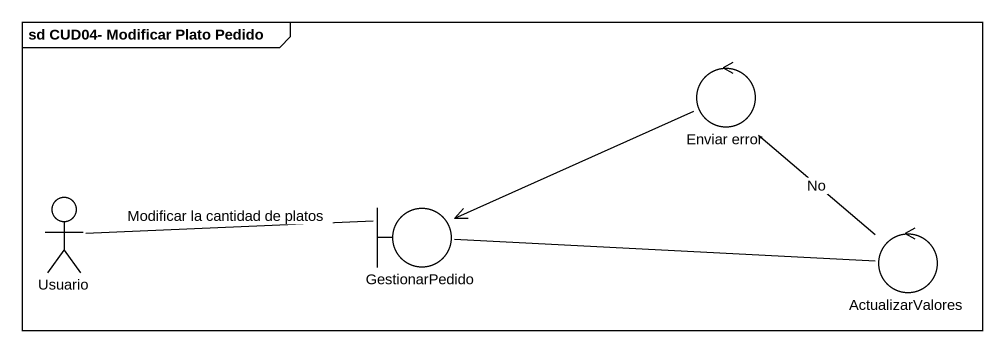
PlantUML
@startuml
mainframe sd CUD04- Modificar Plato Pedido
control "Enviar error" as Enviar_error
actor Usuario
boundary GestionarPedido
control ActualizarValores
Enviar_error -left-> GestionarPedido
Usuario -right- GestionarPedido : Modificar la cantidad de platos
GestionarPedido -right- ActualizarValores
ActualizarValores -up- Enviar_error : No
@enduml
